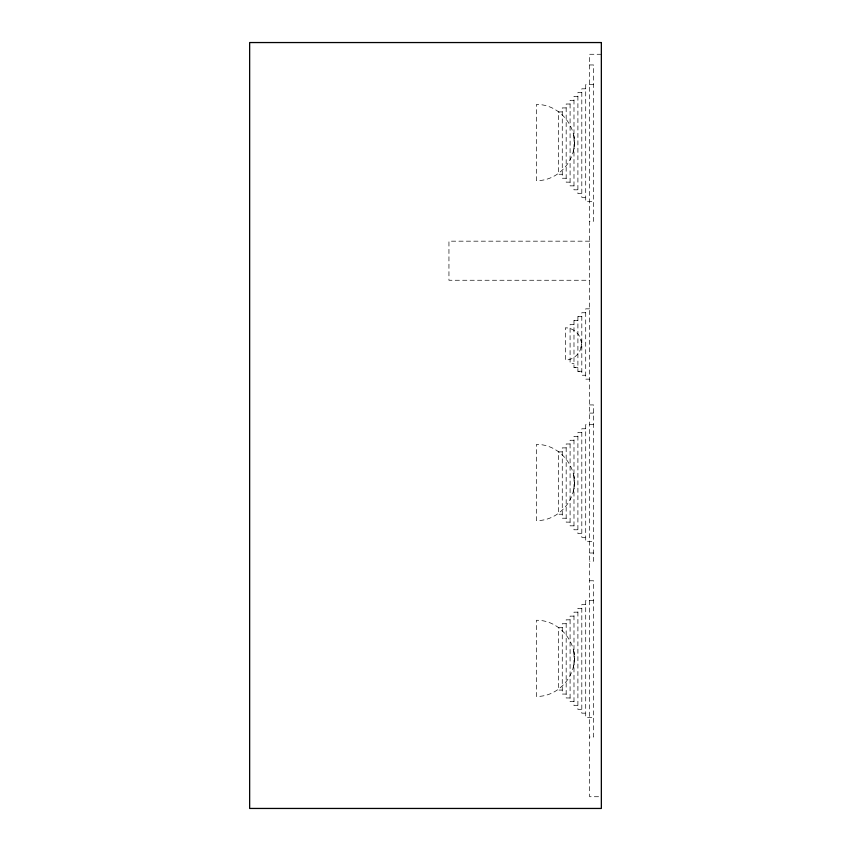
<?xml version="1.0" encoding="UTF-8"?>
<svg xmlns="http://www.w3.org/2000/svg" width="851" height="851" viewBox="0 0 851 851"><rect width="100%" height="100%" fill="white"/><g stroke="black" fill="none" stroke-linecap="round" stroke-linejoin="round"><path stroke-width="0.64" stroke-dasharray="4.25 3.19" d="M573.191 152.084C579.808 128.99 560.383 104.024 536.428 104.471L536.428 180.625C560.383 181.072 579.808 156.095 573.191 133.011M580.935 347.953L581.488 343.932C581.541 352.548 574 360.09 565.383 360.037L565.383 327.805C574 327.752 581.541 335.294 581.488 343.91L580.935 339.879M573.191 492.048C579.808 468.965 560.383 443.988 536.428 444.435L536.428 520.589C560.383 521.035 579.808 496.059 573.191 472.975M573.191 667.886C579.808 644.803 560.383 619.836 536.428 620.273L536.428 696.437C560.383 696.873 579.808 671.907 573.191 648.824M601.349 54.273L589.626 54.273L589.626 796.727L601.349 796.727M589.626 64.953L593.53 64.953L593.53 221.217L589.626 221.217M593.53 84.674L585.711 84.674L585.711 201.506L593.53 201.506M585.711 88.812L581.807 88.812L581.807 197.368L585.711 197.368M581.807 92.557L577.903 92.557L577.903 193.624L581.807 193.624M577.903 96.365L573.989 96.365L573.989 189.816L577.903 189.816M573.989 100.312L570.085 100.312L570.085 185.858L573.989 185.858M570.085 104.013L566.17 104.013L566.17 182.157L570.085 182.157M566.17 107.917L562.266 107.917L562.266 178.253L566.17 178.253M562.266 111.906L558.362 111.906L558.362 174.264L562.266 174.264M589.626 241.173L448.945 241.173L448.945 280.256L589.626 280.256M589.626 308.839L585.711 308.839L585.711 379.163L589.626 379.163M585.711 312.743L581.807 312.743L581.807 375.259L585.711 375.248M577.903 316.668L581.807 316.7L577.903 316.763L577.903 371.334L581.807 371.334M573.989 320.678L577.903 320.657L573.989 320.582L573.989 367.419L577.903 367.419M573.989 324.561L570.085 324.614L570.085 363.451L573.989 363.451M573.989 367.345L577.903 367.324M577.903 371.302L581.807 371.238M589.626 404.927L593.53 404.927L593.53 561.181L589.626 561.181M589.626 413.107L593.53 413.107M593.53 424.638L585.711 424.638L585.711 541.47L593.53 541.47M585.711 428.776L581.807 428.776L581.807 537.332L585.711 537.332M581.807 432.521L577.903 432.521L577.903 533.588L581.807 533.588M577.903 436.329L573.989 436.329L573.989 529.779L577.903 529.779M573.989 440.275L570.085 440.275L570.085 525.833L573.989 525.833M570.085 443.977L566.17 443.977L566.17 522.131L570.085 522.131M566.17 447.881L562.266 447.881L562.266 518.227L566.17 518.227M562.266 451.87L558.362 451.87L558.362 514.238L562.266 514.238M589.626 553.001L593.53 553.001M589.626 580.765L593.53 580.765L593.53 737.03L589.626 737.03M593.53 600.476L585.711 600.476L585.711 717.319L593.53 717.319M585.711 604.625L581.807 604.625L581.807 713.17L585.711 713.17M581.807 608.369L577.903 608.369L577.903 709.436L581.807 709.436M577.903 612.167L573.989 612.167L573.989 705.628L577.903 705.628M573.989 616.124L570.085 616.124L570.085 701.671L573.989 701.671M570.085 619.826L566.17 619.826L566.17 697.969L570.085 697.969M566.17 623.73L562.266 623.73L562.266 694.065L566.17 694.065M562.266 627.719L558.362 627.719L558.362 690.076L562.266 690.076"/><path stroke-width="1.28" d="M601.349 42.55L249.651 42.55L249.651 808.45L601.349 808.45L601.349 42.55"/></g></svg>
